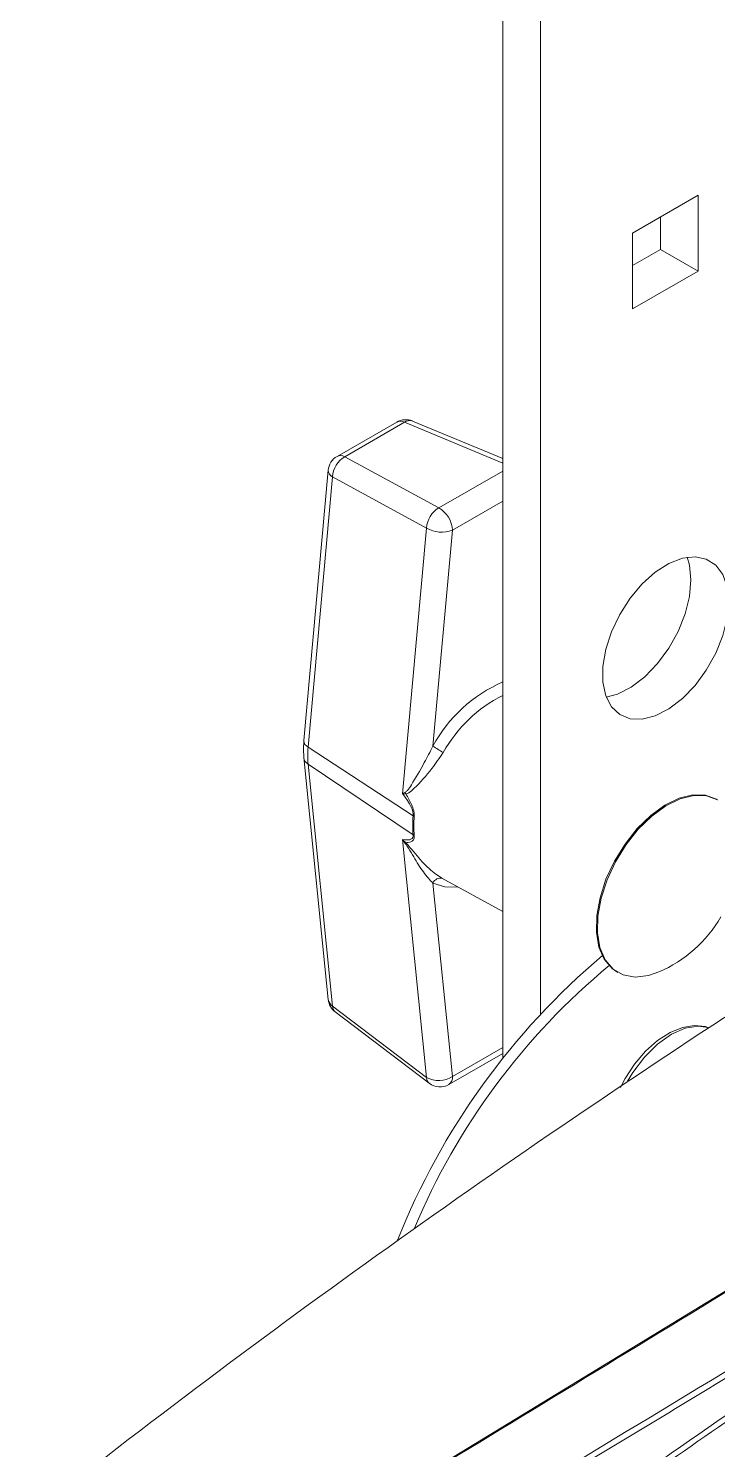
# Model space of a CAD drawing. Extents: x 11 to 120, y 2 to 94.
# Drawn here: x 16.28 to 18.71, y 15.99 to 21.01 of the extents above; entities that cross this region are included whole.
import ezdxf

# ---------------------------------------------------------------- set-up
doc = ezdxf.new("R2010")
doc.units = 0
doc.header["$MEASUREMENT"] = 0
doc.linetypes.add('SLD-Solid', pattern=[0])
doc.layers.add('OBJECT', color=7, linetype='CONTINUOUS')

msp = doc.modelspace()

# ---------------------------------------------------------------- linework, layer by layer
at = {"layer": 'OBJECT', "color": 7, "linetype": 'SLD-Solid', "lineweight": 15}
for p, q in [((17.9515, 17.3688), (17.9515, 23.1088)), ((18.0845, 17.5229), (18.0845, 23.0321)), ((18.6424, 20.4179), (18.4104, 20.284)), ((18.6424, 20.1501), (18.6424, 20.4179)), ((18.5094, 20.3411), (18.5094, 20.2268)), ((18.4104, 20.284), (18.4104, 20.0162)), ((18.5094, 20.2268), (18.4104, 20.1697)), ((18.5094, 20.2268), (18.6424, 20.1501)), ((18.4104, 20.0162), (18.6424, 20.1501)), ((17.5772, 19.6167), (17.3664, 19.4951)), ((17.6046, 19.6157), (17.3938, 19.494)), ((17.9515, 19.4714), (17.6046, 19.6157)), ((17.9515, 19.4876), (17.6324, 19.6203)), ((17.3938, 19.494), (17.7259, 19.3132)), ((17.3354, 19.4466), (17.2489, 18.4919)), ((17.7259, 19.3132), (17.9515, 19.4435)), ((17.3508, 19.423), (17.2643, 18.4683)), ((17.6829, 19.2422), (17.3508, 19.423)), ((17.9515, 19.3372), (17.774, 19.2347)), ((17.5978, 18.3037), (17.6829, 19.2422)), ((17.774, 19.2347), (17.7048, 18.4717)), ((17.249, 18.431), (17.3355, 17.5761)), ((17.2643, 18.4683), (17.6354, 18.2255)), ((17.2643, 18.4082), (17.6354, 18.1584)), ((17.2643, 18.4082), (17.3508, 17.5533)), ((18.7104, 18.282), (18.7068, 18.284)), ((17.6829, 17.3011), (17.5978, 18.1415)), ((17.7048, 17.9878), (17.774, 17.3047)), ((17.7371, 18.005), (17.9515, 17.8873)), ((18.3548, 17.6743), (18.3584, 17.6723)), ((17.3508, 17.5533), (17.6829, 17.3011)), ((17.3599, 17.5327), (17.692, 17.2804)), ((17.761, 17.2761), (17.9515, 17.3861)), ((17.774, 17.3047), (17.9515, 17.4072))]:
    msp.add_line(p, q, dxfattribs=at)
at = {"layer": 'OBJECT', "color": 7, "linetype": 'SLD-Solid', "lineweight": 15, "flags": 128}
for points in [[(18.7492, 18.982), (18.7439, 19.0343), (18.7286, 19.0781), (18.7037, 19.1114), (18.6706, 19.1327), (18.6307, 19.1409), (18.586, 19.1356), (18.5385, 19.1172), (18.4904, 19.0864), (18.444, 19.0448), (18.4014, 18.9941), (18.3647, 18.9369), (18.3356, 18.8758), (18.3153, 18.8137), (18.305, 18.7534), (18.305, 18.6978), (18.3153, 18.6494), (18.3356, 18.6106), (18.3647, 18.5832), (18.4014, 18.5684), (18.444, 18.5669), (18.4904, 18.5788), (18.5385, 18.6035), (18.586, 18.64), (18.6307, 18.6864), (18.6706, 18.7406), (18.7037, 18.8001), (18.7286, 18.8621), (18.7439, 18.9237), (18.7492, 18.982)], [(18.6027, 19.1391), (18.611, 19.111), (18.6162, 19.0587)], [(18.6162, 19.0587), (18.611, 19.0004), (18.5956, 18.9388), (18.5708, 18.8769), (18.5377, 18.8174), (18.4978, 18.7631), (18.4531, 18.7167), (18.4055, 18.6803), (18.3574, 18.6555), (18.3172, 18.6445)], [(17.2489, 18.4919), (17.2475, 18.4606), (17.249, 18.431)], [(18.7068, 18.284), (18.6678, 18.2983), (18.6232, 18.2994), (18.5747, 18.2875), (18.5245, 18.2629), (18.4746, 18.2267), (18.4269, 18.1804), (18.3835, 18.1258), (18.3461, 18.0653), (18.3163, 18.0012), (18.2953, 17.9362), (18.2839, 17.873), (18.2827, 17.8141), (18.2915, 17.762), (18.3102, 17.7188), (18.3379, 17.6862), (18.3548, 17.6743)], [(18.7104, 18.282), (18.6713, 18.2962), (18.6267, 18.2974), (18.5783, 18.2854), (18.5281, 18.2608), (18.4781, 18.2247), (18.4305, 18.1783), (18.3871, 18.1238), (18.3497, 18.0632), (18.3199, 17.9991), (18.2988, 17.9342), (18.2875, 17.8709), (18.2862, 17.8121), (18.2951, 17.7599), (18.3138, 17.7167), (18.3415, 17.6842), (18.3771, 17.6636), (18.4191, 17.6559), (18.4659, 17.6613), (18.5027, 17.6738)], [(17.794, 17.9738), (17.7474, 17.9744), (17.7048, 17.9878)], [(20.4847, 17.6112), (19.1799, 16.8158), (17.4902, 15.7856)], [(18.6796, 17.4755), (18.6677, 17.4807), (18.6285, 17.485), (18.5866, 17.4782), (18.5427, 17.4605), (18.4984, 17.432), (18.4561, 17.3941), (18.4175, 17.3486), (18.3843, 17.2976), (18.3675, 17.2651)], [(18.6777, 17.4773), (18.6423, 17.4826), (18.5961, 17.4753), (18.5473, 17.4537), (18.4984, 17.4189), (18.4522, 17.3729), (18.4111, 17.3181), (18.3928, 17.2877)]]:
    msp.add_lwpolyline(points, dxfattribs=at)
at = {"layer": 'OBJECT', "color": 7, "linetype": 'SLD-Solid', "lineweight": 15}
for centre, radius, start, end in [((17.6084, 19.5626), 0.0625, 67.4139, 119.9973), ((17.5899, 19.5906), 0.0291, 59.6539, 115.8941), ((17.6229, 19.5918), 0.0301, 71.511, 127.416), ((17.3977, 19.441), 0.0625, 119.9973, 174.8229), ((17.4373, 19.4191), 0.0866, 120.1388, 177.3952), ((17.3791, 19.4689), 0.0291, 59.6539, 115.8941), ((17.3624, 19.4474), 0.027, 181.6604, 244.4597), ((17.7694, 19.2383), 0.0866, 120.1388, 177.3952), ((17.6795, 19.2309), 0.0946, 2.3086, 60.5796), ((17.7363, 19.3335), 0.1058, 239.637, 290.8475), ((18.1615, 18.222), 0.5205, 113.7903, 151.3284), ((18.1805, 18.2029), 0.5033, 117.0567, 150.6851), ((17.2759, 18.4926), 0.027, 181.6604, 244.4597), ((17.2803, 18.4354), 0.0316, 188.0247, 239.5659), ((17.5786, 18.4382), 0.3157, 174.5388, 185.4612), ((18.193, 19.2304), 0.9022, 237.2428, 239.9811), ((17.5657, 18.2931), 0.0446, 12.2733, 20.3969), ((17.9867, 18.1919), 0.3529, 174.5388, 185.4612), ((17.6703, 18.2789), 0.0637, 236.8654, 240.809), ((17.9906, 18.1897), 0.353, 174.5388, 185.4612), ((17.5769, 18.1503), 0.038, 323.8816, 328.7198), ((17.6642, 18.2011), 0.0515, 236.1061, 240.9983), ((17.731, 17.9762), 0.0287, 71.8473, 156.1104), ((18.3192, 18.1014), 0.4653, 293.2269, 330), ((19.94, 15.7912), 2.5381, 130.1206, 158.3751), ((19.8683, 15.8354), 2.4159, 129.6277, 157.2769), ((37.4215, -11.1031), 34.1771, 122.89566, 128.22024), ((17.3977, 17.5824), 0.0625, 185.7781, 232.7853), ((17.3668, 17.5806), 0.0316, 188.0652, 239.5638), ((17.3762, 17.5522), 0.0255, 177.4616, 230.0756), ((17.7083, 17.3), 0.0255, 177.4616, 230.0756), ((17.7255, 17.3767), 0.0868, 240.569, 303.9458), ((17.7298, 17.3302), 0.0625, 232.7853, 299.9973), ((17.743, 17.3015), 0.0312, 305.3863, 5.9258)]:
    msp.add_arc(centre, radius, start, end, dxfattribs=at)
for centre, major_axis, ratio, start_param, end_param in [((13.7174, 20.788), (3.9146, -2.5729), 0.06531, 0.034915, 0.181816), ((13.7174, 20.7954), (3.9159, -2.6477), 0.050524, 6.178418, 6.325319)]:
    msp.add_ellipse(centre, major_axis=major_axis, ratio=ratio, start_param=start_param, end_param=end_param, dxfattribs=at)
for points, knots in [([(17.6075, 18.3086), (17.6101, 18.3107), (17.6184, 18.3174), (17.6392, 18.3519), (17.6698, 18.4021), (17.6949, 18.4519), (17.7048, 18.4717)], [0, 0, 0, 0, 0.064646, 0.203963, 0.682761, 1, 1, 1, 1]), ([(17.7416, 18.4493), (17.7285, 18.4299), (17.6957, 18.3819), (17.6533, 18.3365), (17.6239, 18.3078), (17.613, 18.3039), (17.6093, 18.3026)], [0, 0, 0, 0, 0.316207, 0.785839, 0.927566, 1, 1, 1, 1]), ([(17.5978, 18.3037), (17.5979, 18.3037), (17.6008, 18.3053), (17.6042, 18.307), (17.6075, 18.3086)], [0, 0, 0, 0, 0.023654, 1, 1, 1, 1]), ([(17.6093, 18.3026), (17.6054, 18.3029), (17.6015, 18.3032), (17.5979, 18.3037), (17.5978, 18.3037)], [0, 0, 0, 0, 0.976245, 1, 1, 1, 1]), ([(17.6093, 18.3026), (17.6166, 18.2904), (17.6279, 18.2718), (17.6363, 18.2484), (17.6393, 18.2341), (17.6392, 18.2278), (17.6392, 18.2233)], [0, 0, 0, 0, 0.495881, 0.76116, 0.830865, 1, 1, 1, 1]), ([(18.0291, 15.6103), (18.374, 15.8529), (19.0641, 16.3384), (20.105, 17.0237), (21.1495, 17.6804), (21.8479, 18.0883), (22.1972, 18.2923)], [0, 0, 0, 0, 0.249466, 0.499144, 0.749465, 1, 1, 1, 1]), ([(22.2071, 18.2747), (22.0944, 18.2095), (21.7335, 18.0011), (21.115, 17.6309), (20.3521, 17.156), (19.5802, 16.655), (18.8091, 16.1362), (18.2966, 15.7744), (18.0402, 15.5935)], [0, 0, 0, 0, 0.080895, 0.258852, 0.443922, 0.629078, 0.814495, 1, 1, 1, 1]), ([(17.5978, 18.1415), (17.5979, 18.1414), (17.6015, 18.1376), (17.6054, 18.1341), (17.6093, 18.1306)], [0, 0, 0, 0, 0.023755, 1, 1, 1, 1]), ([(17.6075, 18.1279), (17.6042, 18.1323), (17.6008, 18.1367), (17.5979, 18.1414), (17.5978, 18.1415)], [0, 0, 0, 0, 0.976346, 1, 1, 1, 1]), ([(17.7048, 17.9878), (17.6996, 17.9934), (17.6833, 18.0108), (17.6528, 18.0517), (17.6294, 18.0955), (17.6114, 18.1222), (17.6075, 18.1279)], [0, 0, 0, 0, 0.169973, 0.533452, 0.900124, 1, 1, 1, 1]), ([(17.6392, 18.1561), (17.6392, 18.1525), (17.6392, 18.1432), (17.6302, 18.1332), (17.6187, 18.1308), (17.6104, 18.1306), (17.6093, 18.1306)], [0, 0, 0, 0, 0.169267, 0.444069, 0.927204, 1, 1, 1, 1]), ([(17.6093, 18.1306), (17.6147, 18.1246), (17.6381, 18.0988), (17.6721, 18.055), (17.7136, 18.0187), (17.7348, 18.0066), (17.7416, 18.0026)], [0, 0, 0, 0, 0.109036, 0.471893, 0.829047, 1, 1, 1, 1]), ([(20.4917, 17.6108), (20.4846, 17.6065), (20.4493, 17.585), (20.3012, 17.4947), (19.7085, 17.1333), (18.7456, 16.5463), (17.8956, 16.0281), (17.4972, 15.7852)], [0, 0, 0, 0, 0.007069, 0.035343, 0.14844, 0.600828, 1, 1, 1, 1]), ([(17.7294, 15.6511), (17.7365, 15.6554), (17.7719, 15.6769), (17.9206, 15.7669), (18.5155, 16.1269), (19.4819, 16.7119), (20.3351, 17.2283), (20.735, 17.4703)], [0, 0, 0, 0, 0.007069, 0.035343, 0.14844, 0.600828, 1, 1, 1, 1])]:
    msp.add_open_spline(points, degree=3, knots=knots, dxfattribs=at)
msp.add_open_spline([(20.7453, 17.4528), (17.7397, 15.6336)], degree=1, dxfattribs=at)

doc.saveas('drawing.dxf')
